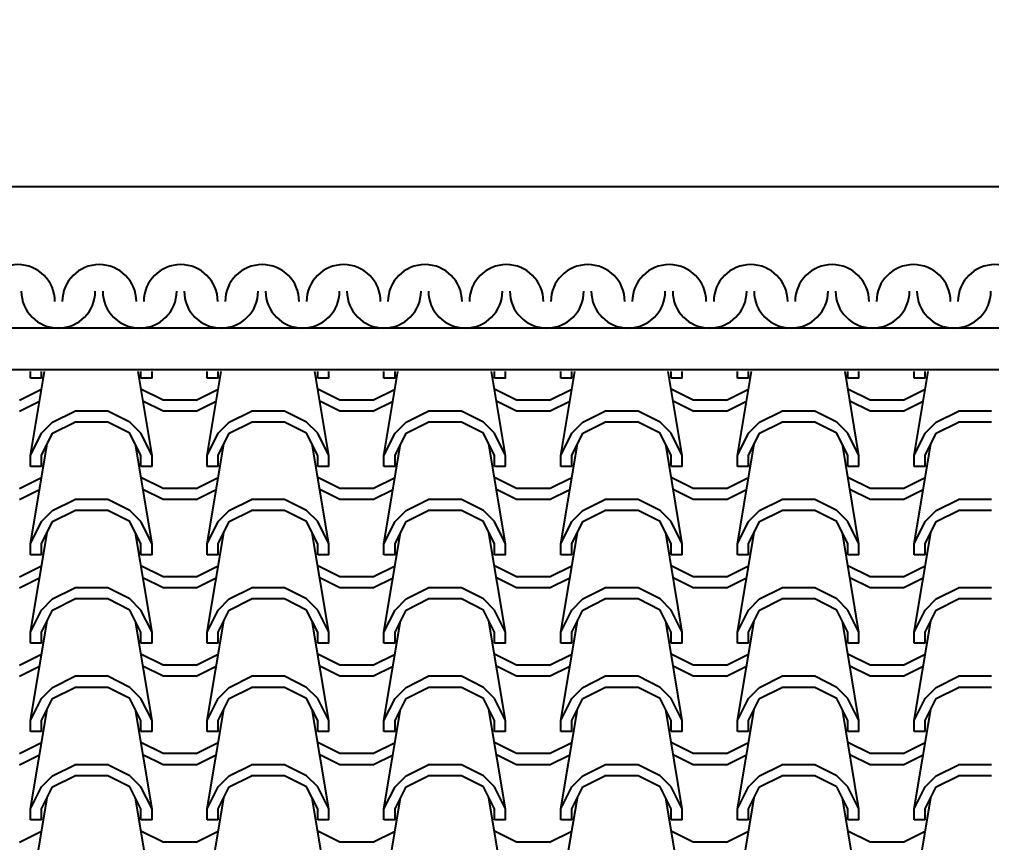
# Model space of a CAD drawing. Header units: millimetres. Extents: x -72 to 470, y 3 to 161.
# Drawn here: x 453.568 to 454.881, y 61.968 to 63.079 of the extents above; entities that cross this region are included whole.
import ezdxf

# ---------------------------------------------------------------- set-up
doc = ezdxf.new("R2010")
doc.units = ezdxf.units.MM
doc.layers.get('0').update_dxf_attribs({"color": 3})
for name, color, linetype in [('001', 1, 'Continuous'), ('COTAS', 7, 'Continuous'), ('ESQUADRIA', 3, 'Continuous')]:
    doc.layers.add(name, color=color, linetype=linetype)
doc.styles.get("Standard").update_dxf_attribs({"font": 'arial.ttf'})
doc.dimstyles.new('ISO-25', dxfattribs={"dimtxt": 0.1, "dimasz": 0.05, "dimexe": 1.25, "dimexo": 0.625, "dimgap": 0.1, "dimtad": 1, "dimzin": 1, "dimtxsty": 'Standard', "dimblk": 'ARCHTICK', "dimcen": 2.5, "dimse1": 1, "dimse2": 1, "dimazin": 3, "dimtfac": 1, "dimtmove": 0, "dimatfit": 3, "dimldrblk": 'ARCHTICK', "dimfxl": 1, "dimarcsym": 0})

# ---------------------------------------------------------------- blocks, each defined once
blk = doc.blocks.new('_ArchTick')
at = {"color": 0, "linetype": 'ByBlock', "const_width": 0.15}
blk.add_lwpolyline([(-0.5, -0.5), (0.5, 0.5)], dxfattribs=at)
blk = doc.blocks.new('*D65')
at = {"layer": 'COTAS', "color": 0, "lineweight": -2, "transparency": 16777216}
blk.add_line((452.8103, 62.8536), (463.8103, 62.8536), dxfattribs=at)
at = {"layer": 'Defpoints', "color": 0, "transparency": 16777216}
for p in [(452.8103, 62.8536), (463.8103, 62.8536), (463.8103, 62.8536)]:
    blk.add_point(p, dxfattribs=at)
at = {"layer": 'COTAS', "color": 0, "lineweight": -2, "transparency": 16777216, "xscale": 0.05, "yscale": 0.05, "zscale": 0.05, "rotation": 180}
blk.add_blockref('_ArchTick', (452.8103, 62.8536), dxfattribs=at)
at = {"layer": 'COTAS', "color": 0, "lineweight": -2, "transparency": 16777216, "xscale": 0.05, "yscale": 0.05, "zscale": 0.05}
blk.add_blockref('_ArchTick', (463.8103, 62.8536), dxfattribs=at)
at = {"layer": 'COTAS', "color": 0, "transparency": 16777216, "insert": (458.3103, 63.0137), "char_height": 0.1, "attachment_point": 5}
blk.add_mtext('11,00', dxfattribs=at)

msp = doc.modelspace()

# ---------------------------------------------------------------- linework, layer by layer
at = {"color": 2}
for p, q in [((463.6603, 62.6625), (452.9603, 62.6625)), ((463.6603, 62.6062), (452.9603, 62.6062))]:
    msp.add_line(p, q, dxfattribs=at)
at = {"layer": '001', "color": 8, "linetype": 'Continuous', "ltscale": 0.5}
for p, q in [((453.5827, 62.595), (453.5827, 62.6036)), ((453.5827, 62.4905), (453.6015, 62.6036)), ((453.5976, 62.595), (453.5827, 62.595)), ((453.5976, 62.595), (453.5976, 62.6036)), ((453.7469, 62.4905), (453.728, 62.6036)), ((453.7319, 62.595), (453.7319, 62.6036)), ((453.7469, 62.595), (453.7319, 62.595)), ((453.7469, 62.595), (453.7469, 62.6036)), ((453.8215, 62.595), (453.8215, 62.6036)), ((453.8215, 62.4905), (453.8403, 62.6036)), ((453.8364, 62.595), (453.8215, 62.595)), ((453.8364, 62.595), (453.8364, 62.6036)), ((453.9857, 62.4905), (453.9668, 62.6036)), ((453.9707, 62.595), (453.9707, 62.6036)), ((453.9857, 62.595), (453.9707, 62.595)), ((453.9857, 62.595), (453.9857, 62.6036)), ((454.0603, 62.595), (454.0603, 62.6036)), ((454.0603, 62.4905), (454.0791, 62.6036)), ((454.0752, 62.595), (454.0603, 62.595)), ((454.0752, 62.595), (454.0752, 62.6036)), ((454.2245, 62.4905), (454.2056, 62.6036)), ((454.2095, 62.595), (454.2095, 62.6036)), ((454.2245, 62.595), (454.2095, 62.595)), ((454.2245, 62.595), (454.2245, 62.6036)), ((454.2991, 62.595), (454.2991, 62.6036)), ((454.2991, 62.4905), (454.3179, 62.6036)), ((454.314, 62.595), (454.2991, 62.595)), ((454.314, 62.595), (454.314, 62.6036)), ((454.4632, 62.4905), (454.4444, 62.6036)), ((454.4483, 62.595), (454.4483, 62.6036)), ((454.4632, 62.595), (454.4483, 62.595)), ((454.4632, 62.595), (454.4632, 62.6036)), ((454.5379, 62.595), (454.5379, 62.6036)), ((454.5379, 62.4905), (454.5567, 62.6036)), ((454.5528, 62.595), (454.5379, 62.595)), ((454.5528, 62.595), (454.5528, 62.6036)), ((454.702, 62.4905), (454.6832, 62.6036)), ((454.6871, 62.595), (454.6871, 62.6036)), ((454.702, 62.595), (454.6871, 62.595)), ((454.702, 62.595), (454.702, 62.6036)), ((454.7767, 62.595), (454.7767, 62.6036)), ((454.7767, 62.4905), (454.7955, 62.6036)), ((454.7916, 62.595), (454.7767, 62.595)), ((454.7916, 62.595), (454.7916, 62.6036)), ((453.5678, 62.5652), (453.5976, 62.5801)), ((453.7618, 62.5652), (453.7319, 62.5801)), ((453.8066, 62.5652), (453.8364, 62.5801)), ((454.0006, 62.5652), (453.9707, 62.5801)), ((454.0454, 62.5652), (454.0752, 62.5801)), ((454.2394, 62.5652), (454.2095, 62.5801)), ((454.2841, 62.5652), (454.314, 62.5801)), ((454.4782, 62.5652), (454.4483, 62.5801)), ((454.5229, 62.5652), (454.5528, 62.5801)), ((454.717, 62.5652), (454.6871, 62.5801)), ((454.7617, 62.5652), (454.7916, 62.5801)), ((453.5678, 62.5502), (453.5949, 62.5638)), ((453.7618, 62.5502), (453.7347, 62.5638)), ((453.8066, 62.5652), (453.7618, 62.5652)), ((453.8066, 62.5502), (453.8337, 62.5638)), ((454.0006, 62.5502), (453.9734, 62.5638)), ((454.0454, 62.5652), (454.0006, 62.5652)), ((454.0454, 62.5502), (454.0725, 62.5638)), ((454.2394, 62.5502), (454.2122, 62.5638)), ((454.2841, 62.5652), (454.2394, 62.5652)), ((454.2841, 62.5502), (454.3113, 62.5638)), ((454.4782, 62.5502), (454.451, 62.5638)), ((454.5229, 62.5652), (454.4782, 62.5652)), ((454.5229, 62.5502), (454.5501, 62.5638)), ((454.717, 62.5502), (454.6898, 62.5638)), ((454.7617, 62.5652), (454.717, 62.5652)), ((454.7617, 62.5502), (454.7889, 62.5638)), ((453.6125, 62.5353), (453.6424, 62.5502)), ((453.6872, 62.5502), (453.6424, 62.5502)), ((453.717, 62.5353), (453.6872, 62.5502)), ((453.8066, 62.5502), (453.7618, 62.5502)), ((453.8513, 62.5353), (453.8812, 62.5502)), ((453.926, 62.5502), (453.8812, 62.5502)), ((453.9558, 62.5353), (453.926, 62.5502)), ((454.0454, 62.5502), (454.0006, 62.5502)), ((454.0901, 62.5353), (454.12, 62.5502)), ((454.1648, 62.5502), (454.12, 62.5502)), ((454.1946, 62.5353), (454.1648, 62.5502)), ((454.2841, 62.5502), (454.2394, 62.5502)), ((454.3289, 62.5353), (454.3588, 62.5502)), ((454.4035, 62.5502), (454.3588, 62.5502)), ((454.4334, 62.5353), (454.4035, 62.5502)), ((454.5229, 62.5502), (454.4782, 62.5502)), ((454.5677, 62.5353), (454.5976, 62.5502)), ((454.6423, 62.5502), (454.5976, 62.5502)), ((454.6722, 62.5353), (454.6423, 62.5502)), ((454.7617, 62.5502), (454.717, 62.5502)), ((454.8065, 62.5353), (454.8364, 62.5502)), ((454.8811, 62.5502), (454.8364, 62.5502)), ((453.5976, 62.5204), (453.6125, 62.5353)), ((453.6125, 62.5204), (453.6424, 62.5353)), ((453.6872, 62.5353), (453.6424, 62.5353)), ((453.717, 62.5204), (453.6872, 62.5353)), ((453.7319, 62.5204), (453.717, 62.5353)), ((453.8364, 62.5204), (453.8513, 62.5353)), ((453.8513, 62.5204), (453.8812, 62.5353)), ((453.926, 62.5353), (453.8812, 62.5353)), ((453.9558, 62.5204), (453.926, 62.5353)), ((453.9707, 62.5204), (453.9558, 62.5353)), ((454.0752, 62.5204), (454.0901, 62.5353)), ((454.0901, 62.5204), (454.12, 62.5353)), ((454.1648, 62.5353), (454.12, 62.5353)), ((454.1946, 62.5204), (454.1648, 62.5353)), ((454.2095, 62.5204), (454.1946, 62.5353)), ((454.314, 62.5204), (454.3289, 62.5353)), ((454.3289, 62.5204), (454.3588, 62.5353)), ((454.4035, 62.5353), (454.3588, 62.5353)), ((454.4334, 62.5204), (454.4035, 62.5353)), ((454.4483, 62.5204), (454.4334, 62.5353)), ((454.5528, 62.5204), (454.5677, 62.5353)), ((454.5677, 62.5204), (454.5976, 62.5353)), ((454.6423, 62.5353), (454.5976, 62.5353)), ((454.6722, 62.5204), (454.6423, 62.5353)), ((454.6871, 62.5204), (454.6722, 62.5353)), ((454.7916, 62.5204), (454.8065, 62.5353)), ((454.8065, 62.5204), (454.8364, 62.5353)), ((454.8811, 62.5353), (454.8364, 62.5353)), ((453.5827, 62.4905), (453.5976, 62.5204)), ((453.5976, 62.4905), (453.6125, 62.5204)), ((453.7319, 62.4905), (453.717, 62.5204)), ((453.7469, 62.4905), (453.7319, 62.5204)), ((453.8215, 62.4905), (453.8364, 62.5204)), ((453.8364, 62.4905), (453.8513, 62.5204)), ((453.9707, 62.4905), (453.9558, 62.5204)), ((453.9857, 62.4905), (453.9707, 62.5204)), ((454.0603, 62.4905), (454.0752, 62.5204)), ((454.0752, 62.4905), (454.0901, 62.5204)), ((454.2095, 62.4905), (454.1946, 62.5204)), ((454.2245, 62.4905), (454.2095, 62.5204)), ((454.2991, 62.4905), (454.314, 62.5204)), ((454.314, 62.4905), (454.3289, 62.5204)), ((454.4483, 62.4905), (454.4334, 62.5204)), ((454.4632, 62.4905), (454.4483, 62.5204)), ((454.5379, 62.4905), (454.5528, 62.5204)), ((454.5528, 62.4905), (454.5677, 62.5204)), ((454.6871, 62.4905), (454.6722, 62.5204)), ((454.702, 62.4905), (454.6871, 62.5204)), ((454.7767, 62.4905), (454.7916, 62.5204)), ((454.7916, 62.4905), (454.8065, 62.5204)), ((453.5827, 62.3711), (453.6051, 62.5055)), ((453.7469, 62.3711), (453.7245, 62.5055)), ((453.8215, 62.3711), (453.8439, 62.5055)), ((453.9857, 62.3711), (453.9633, 62.5055)), ((454.0603, 62.3711), (454.0827, 62.5055)), ((454.2245, 62.3711), (454.2021, 62.5055)), ((454.2991, 62.3711), (454.3215, 62.5055)), ((454.4632, 62.3711), (454.4409, 62.5055)), ((454.5379, 62.3711), (454.5603, 62.5055)), ((454.702, 62.3711), (454.6796, 62.5055)), ((454.7767, 62.3711), (454.799, 62.5055)), ((453.5827, 62.4756), (453.5827, 62.4905)), ((453.5976, 62.4756), (453.5976, 62.4905)), ((453.7319, 62.4756), (453.7319, 62.4905)), ((453.7469, 62.4756), (453.7469, 62.4905)), ((453.8215, 62.4756), (453.8215, 62.4905)), ((453.8364, 62.4756), (453.8364, 62.4905)), ((453.9707, 62.4756), (453.9707, 62.4905)), ((453.9857, 62.4756), (453.9857, 62.4905)), ((454.0603, 62.4756), (454.0603, 62.4905)), ((454.0752, 62.4756), (454.0752, 62.4905)), ((454.2095, 62.4756), (454.2095, 62.4905)), ((454.2245, 62.4756), (454.2245, 62.4905)), ((454.2991, 62.4756), (454.2991, 62.4905)), ((454.314, 62.4756), (454.314, 62.4905)), ((454.4483, 62.4756), (454.4483, 62.4905)), ((454.4632, 62.4756), (454.4632, 62.4905)), ((454.5379, 62.4756), (454.5379, 62.4905)), ((454.5528, 62.4756), (454.5528, 62.4905)), ((454.6871, 62.4756), (454.6871, 62.4905)), ((454.702, 62.4756), (454.702, 62.4905)), ((454.7767, 62.4756), (454.7767, 62.4905)), ((454.7916, 62.4756), (454.7916, 62.4905)), ((453.5976, 62.4756), (453.5827, 62.4756)), ((453.7469, 62.4756), (453.7319, 62.4756)), ((453.8364, 62.4756), (453.8215, 62.4756)), ((453.9857, 62.4756), (453.9707, 62.4756)), ((454.0752, 62.4756), (454.0603, 62.4756)), ((454.2245, 62.4756), (454.2095, 62.4756)), ((454.314, 62.4756), (454.2991, 62.4756)), ((454.4632, 62.4756), (454.4483, 62.4756)), ((454.5528, 62.4756), (454.5379, 62.4756)), ((454.702, 62.4756), (454.6871, 62.4756)), ((454.7916, 62.4756), (454.7767, 62.4756)), ((453.5678, 62.4458), (453.5976, 62.4607)), ((453.7618, 62.4458), (453.7319, 62.4607)), ((453.8066, 62.4458), (453.8364, 62.4607)), ((454.0006, 62.4458), (453.9707, 62.4607)), ((454.0454, 62.4458), (454.0752, 62.4607)), ((454.2394, 62.4458), (454.2095, 62.4607)), ((454.2841, 62.4458), (454.314, 62.4607)), ((454.4782, 62.4458), (454.4483, 62.4607)), ((454.5229, 62.4458), (454.5528, 62.4607)), ((454.717, 62.4458), (454.6871, 62.4607)), ((454.7617, 62.4458), (454.7916, 62.4607)), ((453.5678, 62.4308), (453.5949, 62.4444)), ((453.7618, 62.4308), (453.7347, 62.4444)), ((453.8066, 62.4458), (453.7618, 62.4458)), ((453.8066, 62.4308), (453.8337, 62.4444)), ((454.0006, 62.4308), (453.9734, 62.4444)), ((454.0454, 62.4458), (454.0006, 62.4458)), ((454.0454, 62.4308), (454.0725, 62.4444)), ((454.2394, 62.4308), (454.2122, 62.4444)), ((454.2841, 62.4458), (454.2394, 62.4458)), ((454.2841, 62.4308), (454.3113, 62.4444)), ((454.4782, 62.4308), (454.451, 62.4444)), ((454.5229, 62.4458), (454.4782, 62.4458)), ((454.5229, 62.4308), (454.5501, 62.4444)), ((454.717, 62.4308), (454.6898, 62.4444)), ((454.7617, 62.4458), (454.717, 62.4458)), ((454.7617, 62.4308), (454.7889, 62.4444)), ((453.6125, 62.4159), (453.6424, 62.4308)), ((453.6872, 62.4308), (453.6424, 62.4308)), ((453.717, 62.4159), (453.6872, 62.4308)), ((453.8066, 62.4308), (453.7618, 62.4308)), ((453.8513, 62.4159), (453.8812, 62.4308)), ((453.926, 62.4308), (453.8812, 62.4308)), ((453.9558, 62.4159), (453.926, 62.4308)), ((454.0454, 62.4308), (454.0006, 62.4308)), ((454.0901, 62.4159), (454.12, 62.4308)), ((454.1648, 62.4308), (454.12, 62.4308)), ((454.1946, 62.4159), (454.1648, 62.4308)), ((454.2841, 62.4308), (454.2394, 62.4308)), ((454.3289, 62.4159), (454.3588, 62.4308)), ((454.4035, 62.4308), (454.3588, 62.4308)), ((454.4334, 62.4159), (454.4035, 62.4308)), ((454.5229, 62.4308), (454.4782, 62.4308)), ((454.5677, 62.4159), (454.5976, 62.4308)), ((454.6423, 62.4308), (454.5976, 62.4308)), ((454.6722, 62.4159), (454.6423, 62.4308)), ((454.7617, 62.4308), (454.717, 62.4308)), ((454.8065, 62.4159), (454.8364, 62.4308)), ((454.8811, 62.4308), (454.8364, 62.4308)), ((453.5976, 62.401), (453.6125, 62.4159)), ((453.6125, 62.401), (453.6424, 62.4159)), ((453.6872, 62.4159), (453.6424, 62.4159)), ((453.717, 62.401), (453.6872, 62.4159)), ((453.7319, 62.401), (453.717, 62.4159)), ((453.8364, 62.401), (453.8513, 62.4159)), ((453.8513, 62.401), (453.8812, 62.4159)), ((453.926, 62.4159), (453.8812, 62.4159)), ((453.9558, 62.401), (453.926, 62.4159)), ((453.9707, 62.401), (453.9558, 62.4159)), ((454.0752, 62.401), (454.0901, 62.4159)), ((454.0901, 62.401), (454.12, 62.4159)), ((454.1648, 62.4159), (454.12, 62.4159)), ((454.1946, 62.401), (454.1648, 62.4159)), ((454.2095, 62.401), (454.1946, 62.4159)), ((454.314, 62.401), (454.3289, 62.4159)), ((454.3289, 62.401), (454.3588, 62.4159)), ((454.4035, 62.4159), (454.3588, 62.4159)), ((454.4334, 62.401), (454.4035, 62.4159)), ((454.4483, 62.401), (454.4334, 62.4159)), ((454.5528, 62.401), (454.5677, 62.4159)), ((454.5677, 62.401), (454.5976, 62.4159)), ((454.6423, 62.4159), (454.5976, 62.4159)), ((454.6722, 62.401), (454.6423, 62.4159)), ((454.6871, 62.401), (454.6722, 62.4159)), ((454.7916, 62.401), (454.8065, 62.4159)), ((454.8065, 62.401), (454.8364, 62.4159)), ((454.8811, 62.4159), (454.8364, 62.4159)), ((453.5827, 62.3711), (453.5976, 62.401)), ((453.5976, 62.3711), (453.6125, 62.401)), ((453.7319, 62.3711), (453.717, 62.401)), ((453.7469, 62.3711), (453.7319, 62.401)), ((453.8215, 62.3711), (453.8364, 62.401)), ((453.8364, 62.3711), (453.8513, 62.401)), ((453.9707, 62.3711), (453.9558, 62.401)), ((453.9857, 62.3711), (453.9707, 62.401)), ((454.0603, 62.3711), (454.0752, 62.401)), ((454.0752, 62.3711), (454.0901, 62.401)), ((454.2095, 62.3711), (454.1946, 62.401)), ((454.2245, 62.3711), (454.2095, 62.401)), ((454.2991, 62.3711), (454.314, 62.401)), ((454.314, 62.3711), (454.3289, 62.401)), ((454.4483, 62.3711), (454.4334, 62.401)), ((454.4632, 62.3711), (454.4483, 62.401)), ((454.5379, 62.3711), (454.5528, 62.401)), ((454.5528, 62.3711), (454.5677, 62.401)), ((454.6871, 62.3711), (454.6722, 62.401)), ((454.702, 62.3711), (454.6871, 62.401)), ((454.7767, 62.3711), (454.7916, 62.401)), ((454.7916, 62.3711), (454.8065, 62.401)), ((453.5827, 62.2517), (453.6051, 62.3861)), ((453.7469, 62.2517), (453.7245, 62.3861)), ((453.8215, 62.2517), (453.8439, 62.3861)), ((453.9857, 62.2517), (453.9633, 62.3861)), ((454.0603, 62.2517), (454.0827, 62.3861)), ((454.2245, 62.2517), (454.2021, 62.3861)), ((454.2991, 62.2517), (454.3215, 62.3861)), ((454.4632, 62.2517), (454.4409, 62.3861)), ((454.5379, 62.2517), (454.5603, 62.3861)), ((454.702, 62.2517), (454.6796, 62.3861)), ((454.7767, 62.2517), (454.799, 62.3861)), ((453.5827, 62.3562), (453.5827, 62.3711)), ((453.5976, 62.3562), (453.5976, 62.3711)), ((453.7319, 62.3562), (453.7319, 62.3711)), ((453.7469, 62.3562), (453.7469, 62.3711)), ((453.8215, 62.3562), (453.8215, 62.3711)), ((453.8364, 62.3562), (453.8364, 62.3711)), ((453.9707, 62.3562), (453.9707, 62.3711)), ((453.9857, 62.3562), (453.9857, 62.3711)), ((454.0603, 62.3562), (454.0603, 62.3711)), ((454.0752, 62.3562), (454.0752, 62.3711)), ((454.2095, 62.3562), (454.2095, 62.3711)), ((454.2245, 62.3562), (454.2245, 62.3711)), ((454.2991, 62.3562), (454.2991, 62.3711)), ((454.314, 62.3562), (454.314, 62.3711)), ((454.4483, 62.3562), (454.4483, 62.3711)), ((454.4632, 62.3562), (454.4632, 62.3711)), ((454.5379, 62.3562), (454.5379, 62.3711)), ((454.5528, 62.3562), (454.5528, 62.3711)), ((454.6871, 62.3562), (454.6871, 62.3711)), ((454.702, 62.3562), (454.702, 62.3711)), ((454.7767, 62.3562), (454.7767, 62.3711)), ((454.7916, 62.3562), (454.7916, 62.3711)), ((453.5976, 62.3562), (453.5827, 62.3562)), ((453.7469, 62.3562), (453.7319, 62.3562)), ((453.8364, 62.3562), (453.8215, 62.3562)), ((453.9857, 62.3562), (453.9707, 62.3562)), ((454.0752, 62.3562), (454.0603, 62.3562)), ((454.2245, 62.3562), (454.2095, 62.3562)), ((454.314, 62.3562), (454.2991, 62.3562)), ((454.4632, 62.3562), (454.4483, 62.3562)), ((454.5528, 62.3562), (454.5379, 62.3562)), ((454.702, 62.3562), (454.6871, 62.3562)), ((454.7916, 62.3562), (454.7767, 62.3562)), ((453.5678, 62.3264), (453.5976, 62.3413)), ((453.7618, 62.3264), (453.7319, 62.3413)), ((453.8066, 62.3264), (453.8364, 62.3413)), ((454.0006, 62.3264), (453.9707, 62.3413)), ((454.0454, 62.3264), (454.0752, 62.3413)), ((454.2394, 62.3264), (454.2095, 62.3413)), ((454.2841, 62.3264), (454.314, 62.3413)), ((454.4782, 62.3264), (454.4483, 62.3413)), ((454.5229, 62.3264), (454.5528, 62.3413)), ((454.717, 62.3264), (454.6871, 62.3413)), ((454.7617, 62.3264), (454.7916, 62.3413)), ((453.5678, 62.3114), (453.5949, 62.325)), ((453.7618, 62.3114), (453.7347, 62.325)), ((453.8066, 62.3264), (453.7618, 62.3264)), ((453.8066, 62.3114), (453.8337, 62.325)), ((454.0006, 62.3114), (453.9734, 62.325)), ((454.0454, 62.3264), (454.0006, 62.3264)), ((454.0454, 62.3114), (454.0725, 62.325)), ((454.2394, 62.3114), (454.2122, 62.325)), ((454.2841, 62.3264), (454.2394, 62.3264)), ((454.2841, 62.3114), (454.3113, 62.325)), ((454.4782, 62.3114), (454.451, 62.325)), ((454.5229, 62.3264), (454.4782, 62.3264)), ((454.5229, 62.3114), (454.5501, 62.325)), ((454.717, 62.3114), (454.6898, 62.325)), ((454.7617, 62.3264), (454.717, 62.3264)), ((454.7617, 62.3114), (454.7889, 62.325)), ((453.6125, 62.2965), (453.6424, 62.3114)), ((453.6872, 62.3114), (453.6424, 62.3114)), ((453.717, 62.2965), (453.6872, 62.3114)), ((453.8066, 62.3114), (453.7618, 62.3114)), ((453.8513, 62.2965), (453.8812, 62.3114)), ((453.926, 62.3114), (453.8812, 62.3114)), ((453.9558, 62.2965), (453.926, 62.3114)), ((454.0454, 62.3114), (454.0006, 62.3114)), ((454.0901, 62.2965), (454.12, 62.3114)), ((454.1648, 62.3114), (454.12, 62.3114)), ((454.1946, 62.2965), (454.1648, 62.3114)), ((454.2841, 62.3114), (454.2394, 62.3114)), ((454.3289, 62.2965), (454.3588, 62.3114)), ((454.4035, 62.3114), (454.3588, 62.3114)), ((454.4334, 62.2965), (454.4035, 62.3114)), ((454.5229, 62.3114), (454.4782, 62.3114)), ((454.5677, 62.2965), (454.5976, 62.3114)), ((454.6423, 62.3114), (454.5976, 62.3114)), ((454.6722, 62.2965), (454.6423, 62.3114)), ((454.7617, 62.3114), (454.717, 62.3114)), ((454.8065, 62.2965), (454.8364, 62.3114)), ((454.8811, 62.3114), (454.8364, 62.3114)), ((453.5976, 62.2816), (453.6125, 62.2965)), ((453.6125, 62.2816), (453.6424, 62.2965)), ((453.6872, 62.2965), (453.6424, 62.2965)), ((453.717, 62.2816), (453.6872, 62.2965)), ((453.7319, 62.2816), (453.717, 62.2965)), ((453.8364, 62.2816), (453.8513, 62.2965)), ((453.8513, 62.2816), (453.8812, 62.2965)), ((453.926, 62.2965), (453.8812, 62.2965)), ((453.9558, 62.2816), (453.926, 62.2965)), ((453.9707, 62.2816), (453.9558, 62.2965)), ((454.0752, 62.2816), (454.0901, 62.2965)), ((454.0901, 62.2816), (454.12, 62.2965)), ((454.1648, 62.2965), (454.12, 62.2965)), ((454.1946, 62.2816), (454.1648, 62.2965)), ((454.2095, 62.2816), (454.1946, 62.2965)), ((454.314, 62.2816), (454.3289, 62.2965)), ((454.3289, 62.2816), (454.3588, 62.2965)), ((454.4035, 62.2965), (454.3588, 62.2965)), ((454.4334, 62.2816), (454.4035, 62.2965)), ((454.4483, 62.2816), (454.4334, 62.2965)), ((454.5528, 62.2816), (454.5677, 62.2965)), ((454.5677, 62.2816), (454.5976, 62.2965)), ((454.6423, 62.2965), (454.5976, 62.2965)), ((454.6722, 62.2816), (454.6423, 62.2965)), ((454.6871, 62.2816), (454.6722, 62.2965)), ((454.7916, 62.2816), (454.8065, 62.2965)), ((454.8065, 62.2816), (454.8364, 62.2965)), ((454.8811, 62.2965), (454.8364, 62.2965)), ((453.5827, 62.2517), (453.5976, 62.2816)), ((453.5976, 62.2517), (453.6125, 62.2816)), ((453.7319, 62.2517), (453.717, 62.2816)), ((453.7469, 62.2517), (453.7319, 62.2816)), ((453.8215, 62.2517), (453.8364, 62.2816)), ((453.8364, 62.2517), (453.8513, 62.2816)), ((453.9707, 62.2517), (453.9558, 62.2816)), ((453.9857, 62.2517), (453.9707, 62.2816)), ((454.0603, 62.2517), (454.0752, 62.2816)), ((454.0752, 62.2517), (454.0901, 62.2816)), ((454.2095, 62.2517), (454.1946, 62.2816)), ((454.2245, 62.2517), (454.2095, 62.2816)), ((454.2991, 62.2517), (454.314, 62.2816)), ((454.314, 62.2517), (454.3289, 62.2816)), ((454.4483, 62.2517), (454.4334, 62.2816)), ((454.4632, 62.2517), (454.4483, 62.2816)), ((454.5379, 62.2517), (454.5528, 62.2816)), ((454.5528, 62.2517), (454.5677, 62.2816)), ((454.6871, 62.2517), (454.6722, 62.2816)), ((454.702, 62.2517), (454.6871, 62.2816)), ((454.7767, 62.2517), (454.7916, 62.2816)), ((454.7916, 62.2517), (454.8065, 62.2816)), ((453.5827, 62.1324), (453.6051, 62.2667)), ((453.7469, 62.1324), (453.7245, 62.2667)), ((453.8215, 62.1324), (453.8439, 62.2667)), ((453.9857, 62.1324), (453.9633, 62.2667)), ((454.0603, 62.1324), (454.0827, 62.2667)), ((454.2245, 62.1324), (454.2021, 62.2667)), ((454.2991, 62.1324), (454.3215, 62.2667)), ((454.4632, 62.1324), (454.4409, 62.2667)), ((454.5379, 62.1324), (454.5603, 62.2667)), ((454.702, 62.1324), (454.6796, 62.2667)), ((454.7767, 62.1324), (454.799, 62.2667)), ((453.5827, 62.2368), (453.5827, 62.2517)), ((453.5976, 62.2368), (453.5976, 62.2517)), ((453.7319, 62.2368), (453.7319, 62.2517)), ((453.7469, 62.2368), (453.7469, 62.2517)), ((453.8215, 62.2368), (453.8215, 62.2517)), ((453.8364, 62.2368), (453.8364, 62.2517)), ((453.9707, 62.2368), (453.9707, 62.2517)), ((453.9857, 62.2368), (453.9857, 62.2517)), ((454.0603, 62.2368), (454.0603, 62.2517)), ((454.0752, 62.2368), (454.0752, 62.2517)), ((454.2095, 62.2368), (454.2095, 62.2517)), ((454.2245, 62.2368), (454.2245, 62.2517)), ((454.2991, 62.2368), (454.2991, 62.2517)), ((454.314, 62.2368), (454.314, 62.2517)), ((454.4483, 62.2368), (454.4483, 62.2517)), ((454.4632, 62.2368), (454.4632, 62.2517)), ((454.5379, 62.2368), (454.5379, 62.2517)), ((454.5528, 62.2368), (454.5528, 62.2517)), ((454.6871, 62.2368), (454.6871, 62.2517)), ((454.702, 62.2368), (454.702, 62.2517)), ((454.7767, 62.2368), (454.7767, 62.2517)), ((454.7916, 62.2368), (454.7916, 62.2517)), ((453.5976, 62.2368), (453.5827, 62.2368)), ((453.7469, 62.2368), (453.7319, 62.2368)), ((453.8364, 62.2368), (453.8215, 62.2368)), ((453.9857, 62.2368), (453.9707, 62.2368)), ((454.0752, 62.2368), (454.0603, 62.2368)), ((454.2245, 62.2368), (454.2095, 62.2368)), ((454.314, 62.2368), (454.2991, 62.2368)), ((454.4632, 62.2368), (454.4483, 62.2368)), ((454.5528, 62.2368), (454.5379, 62.2368)), ((454.702, 62.2368), (454.6871, 62.2368)), ((454.7916, 62.2368), (454.7767, 62.2368)), ((453.5678, 62.207), (453.5976, 62.2219)), ((453.7618, 62.207), (453.7319, 62.2219)), ((453.8066, 62.207), (453.8364, 62.2219)), ((454.0006, 62.207), (453.9707, 62.2219)), ((454.0454, 62.207), (454.0752, 62.2219)), ((454.2394, 62.207), (454.2095, 62.2219)), ((454.2841, 62.207), (454.314, 62.2219)), ((454.4782, 62.207), (454.4483, 62.2219)), ((454.5229, 62.207), (454.5528, 62.2219)), ((454.717, 62.207), (454.6871, 62.2219)), ((454.7617, 62.207), (454.7916, 62.2219)), ((453.5678, 62.1921), (453.5949, 62.2056)), ((453.7618, 62.1921), (453.7347, 62.2056)), ((453.8066, 62.207), (453.7618, 62.207)), ((453.8066, 62.1921), (453.8337, 62.2056)), ((454.0006, 62.1921), (453.9734, 62.2056)), ((454.0454, 62.207), (454.0006, 62.207)), ((454.0454, 62.1921), (454.0725, 62.2056)), ((454.2394, 62.1921), (454.2122, 62.2056)), ((454.2841, 62.207), (454.2394, 62.207)), ((454.2841, 62.1921), (454.3113, 62.2056)), ((454.4782, 62.1921), (454.451, 62.2056)), ((454.5229, 62.207), (454.4782, 62.207)), ((454.5229, 62.1921), (454.5501, 62.2056)), ((454.717, 62.1921), (454.6898, 62.2056)), ((454.7617, 62.207), (454.717, 62.207)), ((454.7617, 62.1921), (454.7889, 62.2056)), ((453.6125, 62.1771), (453.6424, 62.1921)), ((453.6872, 62.1921), (453.6424, 62.1921)), ((453.717, 62.1771), (453.6872, 62.1921)), ((453.8066, 62.1921), (453.7618, 62.1921)), ((453.8513, 62.1771), (453.8812, 62.1921)), ((453.926, 62.1921), (453.8812, 62.1921)), ((453.9558, 62.1771), (453.926, 62.1921)), ((454.0454, 62.1921), (454.0006, 62.1921)), ((454.0901, 62.1771), (454.12, 62.1921)), ((454.1648, 62.1921), (454.12, 62.1921)), ((454.1946, 62.1771), (454.1648, 62.1921)), ((454.2841, 62.1921), (454.2394, 62.1921)), ((454.3289, 62.1771), (454.3588, 62.1921)), ((454.4035, 62.1921), (454.3588, 62.1921)), ((454.4334, 62.1771), (454.4035, 62.1921)), ((454.5229, 62.1921), (454.4782, 62.1921)), ((454.5677, 62.1771), (454.5976, 62.1921)), ((454.6423, 62.1921), (454.5976, 62.1921)), ((454.6722, 62.1771), (454.6423, 62.1921)), ((454.7617, 62.1921), (454.717, 62.1921)), ((454.8065, 62.1771), (454.8364, 62.1921)), ((454.8811, 62.1921), (454.8364, 62.1921)), ((453.5976, 62.1622), (453.6125, 62.1771)), ((453.6125, 62.1622), (453.6424, 62.1771)), ((453.6872, 62.1771), (453.6424, 62.1771)), ((453.717, 62.1622), (453.6872, 62.1771)), ((453.7319, 62.1622), (453.717, 62.1771)), ((453.8364, 62.1622), (453.8513, 62.1771)), ((453.8513, 62.1622), (453.8812, 62.1771)), ((453.926, 62.1771), (453.8812, 62.1771)), ((453.9558, 62.1622), (453.926, 62.1771)), ((453.9707, 62.1622), (453.9558, 62.1771)), ((454.0752, 62.1622), (454.0901, 62.1771)), ((454.0901, 62.1622), (454.12, 62.1771)), ((454.1648, 62.1771), (454.12, 62.1771)), ((454.1946, 62.1622), (454.1648, 62.1771)), ((454.2095, 62.1622), (454.1946, 62.1771)), ((454.314, 62.1622), (454.3289, 62.1771)), ((454.3289, 62.1622), (454.3588, 62.1771)), ((454.4035, 62.1771), (454.3588, 62.1771)), ((454.4334, 62.1622), (454.4035, 62.1771)), ((454.4483, 62.1622), (454.4334, 62.1771)), ((454.5528, 62.1622), (454.5677, 62.1771)), ((454.5677, 62.1622), (454.5976, 62.1771)), ((454.6423, 62.1771), (454.5976, 62.1771)), ((454.6722, 62.1622), (454.6423, 62.1771)), ((454.6871, 62.1622), (454.6722, 62.1771)), ((454.7916, 62.1622), (454.8065, 62.1771)), ((454.8065, 62.1622), (454.8364, 62.1771)), ((454.8811, 62.1771), (454.8364, 62.1771)), ((453.5827, 62.1324), (453.5976, 62.1622)), ((453.5976, 62.1324), (453.6125, 62.1622)), ((453.7319, 62.1324), (453.717, 62.1622)), ((453.7469, 62.1324), (453.7319, 62.1622)), ((453.8215, 62.1324), (453.8364, 62.1622)), ((453.8364, 62.1324), (453.8513, 62.1622)), ((453.9707, 62.1324), (453.9558, 62.1622)), ((453.9857, 62.1324), (453.9707, 62.1622)), ((454.0603, 62.1324), (454.0752, 62.1622)), ((454.0752, 62.1324), (454.0901, 62.1622)), ((454.2095, 62.1324), (454.1946, 62.1622)), ((454.2245, 62.1324), (454.2095, 62.1622)), ((454.2991, 62.1324), (454.314, 62.1622)), ((454.314, 62.1324), (454.3289, 62.1622)), ((454.4483, 62.1324), (454.4334, 62.1622)), ((454.4632, 62.1324), (454.4483, 62.1622)), ((454.5379, 62.1324), (454.5528, 62.1622)), ((454.5528, 62.1324), (454.5677, 62.1622)), ((454.6871, 62.1324), (454.6722, 62.1622)), ((454.702, 62.1324), (454.6871, 62.1622)), ((454.7767, 62.1324), (454.7916, 62.1622)), ((454.7916, 62.1324), (454.8065, 62.1622)), ((453.5827, 62.013), (453.6051, 62.1473)), ((453.7469, 62.013), (453.7245, 62.1473)), ((453.8215, 62.013), (453.8439, 62.1473)), ((453.9857, 62.013), (453.9633, 62.1473)), ((454.0603, 62.013), (454.0827, 62.1473)), ((454.2245, 62.013), (454.2021, 62.1473)), ((454.2991, 62.013), (454.3215, 62.1473)), ((454.4632, 62.013), (454.4409, 62.1473)), ((454.5379, 62.013), (454.5603, 62.1473)), ((454.702, 62.013), (454.6796, 62.1473)), ((454.7767, 62.013), (454.799, 62.1473)), ((453.5827, 62.1174), (453.5827, 62.1324)), ((453.5976, 62.1174), (453.5976, 62.1324)), ((453.7319, 62.1174), (453.7319, 62.1324)), ((453.7469, 62.1174), (453.7469, 62.1324)), ((453.8215, 62.1174), (453.8215, 62.1324)), ((453.8364, 62.1174), (453.8364, 62.1324)), ((453.9707, 62.1174), (453.9707, 62.1324)), ((453.9857, 62.1174), (453.9857, 62.1324)), ((454.0603, 62.1174), (454.0603, 62.1324)), ((454.0752, 62.1174), (454.0752, 62.1324)), ((454.2095, 62.1174), (454.2095, 62.1324)), ((454.2245, 62.1174), (454.2245, 62.1324)), ((454.2991, 62.1174), (454.2991, 62.1324)), ((454.314, 62.1174), (454.314, 62.1324)), ((454.4483, 62.1174), (454.4483, 62.1324)), ((454.4632, 62.1174), (454.4632, 62.1324)), ((454.5379, 62.1174), (454.5379, 62.1324)), ((454.5528, 62.1174), (454.5528, 62.1324)), ((454.6871, 62.1174), (454.6871, 62.1324)), ((454.702, 62.1174), (454.702, 62.1324)), ((454.7767, 62.1174), (454.7767, 62.1324)), ((454.7916, 62.1174), (454.7916, 62.1324)), ((453.5976, 62.1174), (453.5827, 62.1174)), ((453.7469, 62.1174), (453.7319, 62.1174)), ((453.8364, 62.1174), (453.8215, 62.1174)), ((453.9857, 62.1174), (453.9707, 62.1174)), ((454.0752, 62.1174), (454.0603, 62.1174)), ((454.2245, 62.1174), (454.2095, 62.1174)), ((454.314, 62.1174), (454.2991, 62.1174)), ((454.4632, 62.1174), (454.4483, 62.1174)), ((454.5528, 62.1174), (454.5379, 62.1174)), ((454.702, 62.1174), (454.6871, 62.1174)), ((454.7916, 62.1174), (454.7767, 62.1174)), ((453.5678, 62.0876), (453.5976, 62.1025)), ((453.7618, 62.0876), (453.7319, 62.1025)), ((453.8066, 62.0876), (453.8364, 62.1025)), ((454.0006, 62.0876), (453.9707, 62.1025)), ((454.0454, 62.0876), (454.0752, 62.1025)), ((454.2394, 62.0876), (454.2095, 62.1025)), ((454.2841, 62.0876), (454.314, 62.1025)), ((454.4782, 62.0876), (454.4483, 62.1025)), ((454.5229, 62.0876), (454.5528, 62.1025)), ((454.717, 62.0876), (454.6871, 62.1025)), ((454.7617, 62.0876), (454.7916, 62.1025)), ((453.5678, 62.0727), (453.5949, 62.0862)), ((453.7618, 62.0727), (453.7347, 62.0862)), ((453.8066, 62.0876), (453.7618, 62.0876)), ((453.8066, 62.0727), (453.8337, 62.0862)), ((454.0006, 62.0727), (453.9734, 62.0862)), ((454.0454, 62.0876), (454.0006, 62.0876)), ((454.0454, 62.0727), (454.0725, 62.0862)), ((454.2394, 62.0727), (454.2122, 62.0862)), ((454.2841, 62.0876), (454.2394, 62.0876)), ((454.2841, 62.0727), (454.3113, 62.0862)), ((454.4782, 62.0727), (454.451, 62.0862)), ((454.5229, 62.0876), (454.4782, 62.0876)), ((454.5229, 62.0727), (454.5501, 62.0862)), ((454.717, 62.0727), (454.6898, 62.0862)), ((454.7617, 62.0876), (454.717, 62.0876)), ((454.7617, 62.0727), (454.7889, 62.0862)), ((453.6125, 62.0577), (453.6424, 62.0727)), ((453.6872, 62.0727), (453.6424, 62.0727)), ((453.717, 62.0577), (453.6872, 62.0727)), ((453.8066, 62.0727), (453.7618, 62.0727)), ((453.8513, 62.0577), (453.8812, 62.0727)), ((453.926, 62.0727), (453.8812, 62.0727)), ((453.9558, 62.0577), (453.926, 62.0727)), ((454.0454, 62.0727), (454.0006, 62.0727)), ((454.0901, 62.0577), (454.12, 62.0727)), ((454.1648, 62.0727), (454.12, 62.0727)), ((454.1946, 62.0577), (454.1648, 62.0727)), ((454.2841, 62.0727), (454.2394, 62.0727)), ((454.3289, 62.0577), (454.3588, 62.0727)), ((454.4035, 62.0727), (454.3588, 62.0727)), ((454.4334, 62.0577), (454.4035, 62.0727)), ((454.5229, 62.0727), (454.4782, 62.0727)), ((454.5677, 62.0577), (454.5976, 62.0727)), ((454.6423, 62.0727), (454.5976, 62.0727)), ((454.6722, 62.0577), (454.6423, 62.0727)), ((454.7617, 62.0727), (454.717, 62.0727)), ((454.8065, 62.0577), (454.8364, 62.0727)), ((454.8811, 62.0727), (454.8364, 62.0727)), ((453.5976, 62.0428), (453.6125, 62.0577)), ((453.6125, 62.0428), (453.6424, 62.0577)), ((453.6872, 62.0577), (453.6424, 62.0577)), ((453.717, 62.0428), (453.6872, 62.0577)), ((453.7319, 62.0428), (453.717, 62.0577)), ((453.8364, 62.0428), (453.8513, 62.0577)), ((453.8513, 62.0428), (453.8812, 62.0577)), ((453.926, 62.0577), (453.8812, 62.0577)), ((453.9558, 62.0428), (453.926, 62.0577)), ((453.9707, 62.0428), (453.9558, 62.0577)), ((454.0752, 62.0428), (454.0901, 62.0577)), ((454.0901, 62.0428), (454.12, 62.0577)), ((454.1648, 62.0577), (454.12, 62.0577)), ((454.1946, 62.0428), (454.1648, 62.0577)), ((454.2095, 62.0428), (454.1946, 62.0577)), ((454.314, 62.0428), (454.3289, 62.0577)), ((454.3289, 62.0428), (454.3588, 62.0577)), ((454.4035, 62.0577), (454.3588, 62.0577)), ((454.4334, 62.0428), (454.4035, 62.0577)), ((454.4483, 62.0428), (454.4334, 62.0577)), ((454.5528, 62.0428), (454.5677, 62.0577)), ((454.5677, 62.0428), (454.5976, 62.0577)), ((454.6423, 62.0577), (454.5976, 62.0577)), ((454.6722, 62.0428), (454.6423, 62.0577)), ((454.6871, 62.0428), (454.6722, 62.0577)), ((454.7916, 62.0428), (454.8065, 62.0577)), ((454.8065, 62.0428), (454.8364, 62.0577)), ((454.8811, 62.0577), (454.8364, 62.0577)), ((453.5827, 62.013), (453.5976, 62.0428)), ((453.5976, 62.013), (453.6125, 62.0428)), ((453.7319, 62.013), (453.717, 62.0428)), ((453.7469, 62.013), (453.7319, 62.0428)), ((453.8215, 62.013), (453.8364, 62.0428)), ((453.8364, 62.013), (453.8513, 62.0428)), ((453.9707, 62.013), (453.9558, 62.0428)), ((453.9857, 62.013), (453.9707, 62.0428)), ((454.0603, 62.013), (454.0752, 62.0428)), ((454.0752, 62.013), (454.0901, 62.0428)), ((454.2095, 62.013), (454.1946, 62.0428)), ((454.2245, 62.013), (454.2095, 62.0428)), ((454.2991, 62.013), (454.314, 62.0428)), ((454.314, 62.013), (454.3289, 62.0428)), ((454.4483, 62.013), (454.4334, 62.0428)), ((454.4632, 62.013), (454.4483, 62.0428)), ((454.5379, 62.013), (454.5528, 62.0428)), ((454.5528, 62.013), (454.5677, 62.0428)), ((454.6871, 62.013), (454.6722, 62.0428)), ((454.702, 62.013), (454.6871, 62.0428)), ((454.7767, 62.013), (454.7916, 62.0428)), ((454.7916, 62.013), (454.8065, 62.0428)), ((453.5827, 61.8936), (453.6051, 62.0279)), ((453.7469, 61.8936), (453.7245, 62.0279)), ((453.8215, 61.8936), (453.8439, 62.0279)), ((453.9857, 61.8936), (453.9633, 62.0279)), ((454.0603, 61.8936), (454.0827, 62.0279)), ((454.2245, 61.8936), (454.2021, 62.0279)), ((454.2991, 61.8936), (454.3215, 62.0279)), ((454.4632, 61.8936), (454.4409, 62.0279)), ((454.5379, 61.8936), (454.5603, 62.0279)), ((454.702, 61.8936), (454.6796, 62.0279)), ((454.7767, 61.8936), (454.799, 62.0279)), ((453.5827, 61.998), (453.5827, 62.013)), ((453.5976, 61.998), (453.5976, 62.013)), ((453.7319, 61.998), (453.7319, 62.013)), ((453.7469, 61.998), (453.7469, 62.013)), ((453.8215, 61.998), (453.8215, 62.013)), ((453.8364, 61.998), (453.8364, 62.013)), ((453.9707, 61.998), (453.9707, 62.013)), ((453.9857, 61.998), (453.9857, 62.013)), ((454.0603, 61.998), (454.0603, 62.013)), ((454.0752, 61.998), (454.0752, 62.013)), ((454.2095, 61.998), (454.2095, 62.013)), ((454.2245, 61.998), (454.2245, 62.013)), ((454.2991, 61.998), (454.2991, 62.013)), ((454.314, 61.998), (454.314, 62.013)), ((454.4483, 61.998), (454.4483, 62.013)), ((454.4632, 61.998), (454.4632, 62.013)), ((454.5379, 61.998), (454.5379, 62.013)), ((454.5528, 61.998), (454.5528, 62.013)), ((454.6871, 61.998), (454.6871, 62.013)), ((454.702, 61.998), (454.702, 62.013)), ((454.7767, 61.998), (454.7767, 62.013)), ((454.7916, 61.998), (454.7916, 62.013)), ((453.5976, 61.998), (453.5827, 61.998)), ((453.7469, 61.998), (453.7319, 61.998)), ((453.8364, 61.998), (453.8215, 61.998)), ((453.9857, 61.998), (453.9707, 61.998)), ((454.0752, 61.998), (454.0603, 61.998)), ((454.2245, 61.998), (454.2095, 61.998)), ((454.314, 61.998), (454.2991, 61.998)), ((454.4632, 61.998), (454.4483, 61.998)), ((454.5528, 61.998), (454.5379, 61.998)), ((454.702, 61.998), (454.6871, 61.998)), ((454.7916, 61.998), (454.7767, 61.998)), ((453.5678, 61.9682), (453.5976, 61.9831)), ((453.7618, 61.9682), (453.7319, 61.9831)), ((453.8066, 61.9682), (453.8364, 61.9831)), ((454.0006, 61.9682), (453.9707, 61.9831)), ((454.0454, 61.9682), (454.0752, 61.9831)), ((454.2394, 61.9682), (454.2095, 61.9831)), ((454.2841, 61.9682), (454.314, 61.9831)), ((454.4782, 61.9682), (454.4483, 61.9831)), ((454.5229, 61.9682), (454.5528, 61.9831)), ((454.717, 61.9682), (454.6871, 61.9831)), ((454.7617, 61.9682), (454.7916, 61.9831)), ((453.8066, 61.9682), (453.7618, 61.9682)), ((454.0454, 61.9682), (454.0006, 61.9682)), ((454.2841, 61.9682), (454.2394, 61.9682)), ((454.5229, 61.9682), (454.4782, 61.9682)), ((454.7617, 61.9682), (454.717, 61.9682))]:
    msp.add_line(p, q, dxfattribs=at)
at = {"layer": 'ESQUADRIA', "color": 7}
for centre, start, end in [((453.5657, 62.6982), 0, 180), ((453.6757, 62.6982), 0, 180), ((453.7857, 62.6982), 0, 180), ((453.8957, 62.6982), 0, 180), ((454.0057, 62.6982), 0, 180), ((454.1157, 62.6982), 0, 180), ((454.2257, 62.6982), 0, 180), ((454.3357, 62.6982), 0, 180), ((454.4457, 62.6982), 0, 180), ((454.5557, 62.6982), 0, 180), ((454.6657, 62.6982), 0, 180), ((454.7757, 62.6982), 0, 180), ((454.8857, 62.6982), 0, 180), ((453.6203, 62.7125), 180, 0), ((453.7303, 62.7125), 180, 0), ((453.8403, 62.7125), 180, 0), ((453.9503, 62.7125), 180, 0), ((454.0603, 62.7125), 180, 0), ((454.1703, 62.7125), 180, 0), ((454.2803, 62.7125), 180, 0), ((454.3903, 62.7125), 180, 0), ((454.5003, 62.7125), 180, 0), ((454.6103, 62.7125), 180, 0), ((454.7203, 62.7125), 180, 0), ((454.8303, 62.7125), 180, 0)]:
    msp.add_arc(centre, 0.05, start, end, dxfattribs=at)

# ---------------------------------------------------------------- dimensions: what is measured, and where the dimension line sits
at = {"layer": 'COTAS'}
dim = msp.add_linear_dim(base=(463.8103, 62.8536), p1=(452.8103, 62.8536), p2=(463.8103, 62.8536), dimstyle='ISO-25', dxfattribs=at)
dim.commit()
dim.dimension.update_dxf_attribs({"geometry": '*D65', "text_midpoint": (458.3103, 63.0137)})

doc.saveas('drawing.dxf')
